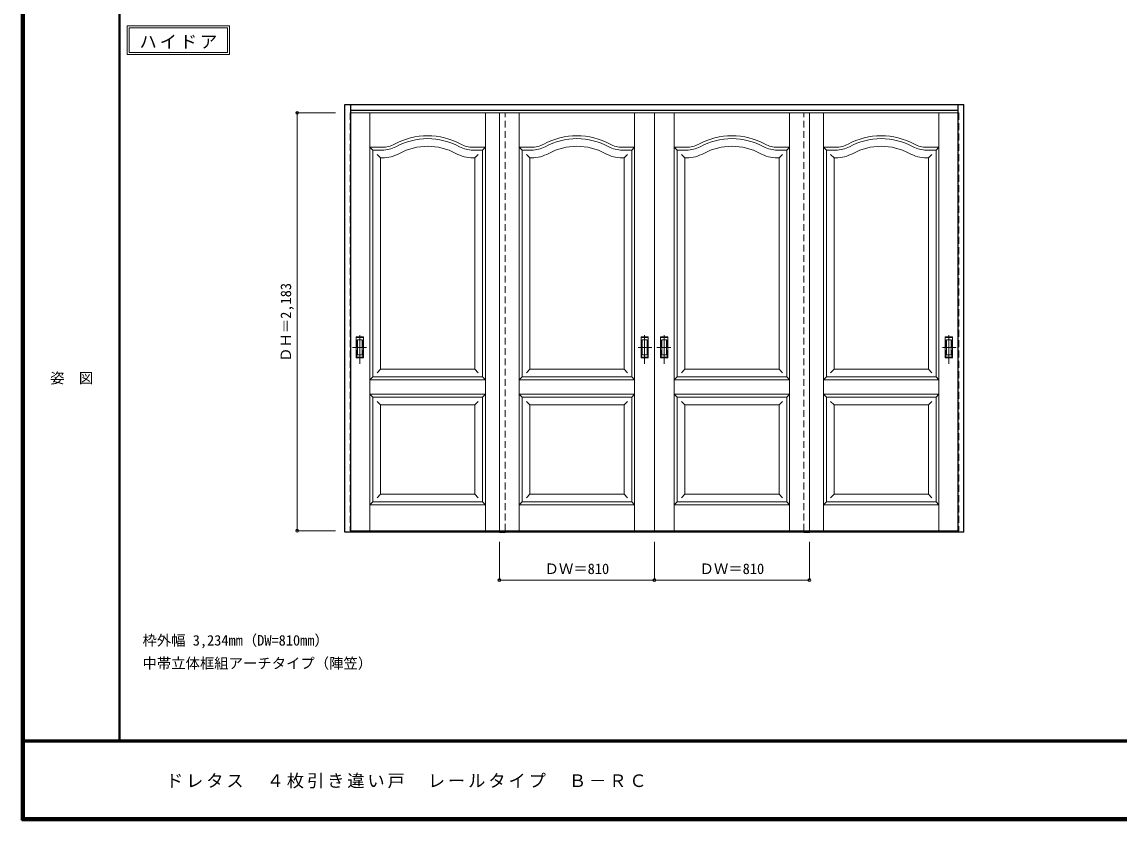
# Model space of a CAD drawing. Units: millimetres, scale not verified. Extents: x -6000 to 5700, y -4307 to 4175.
# Drawn here: x -6000 to -267, y -4205 to -36 of the extents above; entities that cross this region are included whole.
import ezdxf
from ezdxf.enums import TextEntityAlignment as Align

# ---------------------------------------------------------------- set-up
doc = ezdxf.new("R2010")
doc.units = ezdxf.units.MM
doc.header["$LTSCALE"] = 30
doc.header["$PDMODE"] = 32
doc.header["$PDSIZE"] = 15
doc.linetypes.add('CHAIN1', pattern=[8, 5, -1, 1, -1])
doc.linetypes.add('DASHED1', pattern=[1.8, 1.2, -0.6])
for name, color, linetype, lineweight in [('0-2_扉', 7, 'Continuous', 18), ('0-4_枠', 3, 'Continuous', 25), ('0-6_引手', 7, 'Continuous', 18), ('0-A_文字', 7, 'Continuous', 18), ('0-B_寸法', 7, 'Continuous', 9), ('F-1_枠', 6, 'Continuous', 40), ('F-A_文字', 7, 'Continuous', 18)]:
    doc.layers.add(name, color=color, linetype=linetype, lineweight=lineweight)
doc.styles.add('ＭＳ ゴシック', font='')
doc.styles.get('ＭＳ ゴシック').set_extended_font_data('MS Gothic')

msp = doc.modelspace()

# ---------------------------------------------------------------- linework, layer by layer
at = {"layer": '0-2_扉', "color": 4, "linetype": 'DASHED1', "lineweight": 9}
for p, q in [((-4285, -510.25), (-4285, -514.25)), ((-4285, -510.25), (-4285, -514.25)), ((-4285, -510.25), (-4285, -2693.25)), ((-4282, -510.25), (-4285, -510.25)), ((-2695, -510.25), (-2695, -514.25)), ((-2695, -510.25), (-2695, -514.25)), ((-1108, -510.25), (-1105, -510.25)), ((-1105, -510.25), (-1105, -514.25)), ((-1105, -510.25), (-1105, -514.25)), ((-1105, -510.25), (-1105, -2693.25)), ((-4282, -2693.25), (-4285, -2693.25)), ((-1108, -2693.25), (-1105, -2693.25))]:
    msp.add_line(p, q, dxfattribs=at)
at = {"layer": '0-2_扉'}
for p, q in [((-4282, -510.25), (-3475, -510.25)), ((-4181.5, -2693.25), (-4181.5, -510.25)), ((-3578.5, -2693.25), (-3578.5, -510.25)), ((-2695, -510.25), (-3505, -510.25)), ((-3401.5, -2693.25), (-3401.5, -510.25)), ((-2798.5, -2693.25), (-2798.5, -510.25)), ((-2695, -510.25), (-2695, -2693.25)), ((-2695, -510.25), (-1885, -510.25)), ((-2695, -510.25), (-2695, -2693.25)), ((-2591.5, -2693.25), (-2591.5, -510.25)), ((-1988.5, -2693.25), (-1988.5, -510.25)), ((-1108, -510.25), (-1915, -510.25)), ((-1811.5, -2693.25), (-1811.5, -510.25)), ((-1208.5, -2693.25), (-1208.5, -510.25)), ((-4166.5, -705.25), (-4181.5, -690.25)), ((-4181.5, -690.25), (-4117.49, -690.25)), ((-4166.5, -705.25), (-4117.49, -705.25)), ((-4166.5, -1890.25), (-4166.5, -705.25)), ((-4144.18, -727.57), (-4126.5, -745.25)), ((-4126.5, -745.25), (-4126.5, -745.25)), ((-4126.5, -745.25), (-4117.49, -745.25)), ((-4126.5, -1850.25), (-4126.5, -745.25)), ((-3578.5, -690.25), (-3642.51, -690.25)), ((-3593.5, -705.25), (-3642.51, -705.25)), ((-3642.51, -745.25), (-3633.5, -745.25)), ((-3615.82, -727.57), (-3633.5, -745.25)), ((-3633.5, -745.25), (-3633.5, -745.25)), ((-3633.5, -745.25), (-3633.5, -1850.25)), ((-3593.5, -705.25), (-3578.5, -690.25)), ((-3593.5, -1890.25), (-3593.5, -705.25)), ((-3386.5, -705.25), (-3401.5, -690.25)), ((-3401.5, -690.25), (-3337.49, -690.25)), ((-3386.5, -705.25), (-3337.49, -705.25)), ((-3386.5, -1890.25), (-3386.5, -705.25)), ((-3364.18, -727.57), (-3346.5, -745.25)), ((-3346.5, -745.25), (-3346.5, -745.25)), ((-3337.49, -745.25), (-3346.5, -745.25)), ((-3346.5, -745.25), (-3346.5, -1850.25)), ((-2798.5, -690.25), (-2862.51, -690.25)), ((-2813.5, -705.25), (-2862.51, -705.25)), ((-2853.5, -745.25), (-2862.51, -745.25)), ((-2835.82, -727.57), (-2853.5, -745.25)), ((-2853.5, -745.25), (-2853.5, -745.25)), ((-2853.5, -1850.25), (-2853.5, -745.25)), ((-2813.5, -705.25), (-2798.5, -690.25)), ((-2813.5, -1890.25), (-2813.5, -705.25)), ((-2576.5, -705.25), (-2591.5, -690.25)), ((-2591.5, -690.25), (-2527.49, -690.25)), ((-2576.5, -705.25), (-2527.49, -705.25)), ((-2576.5, -1890.25), (-2576.5, -705.25)), ((-2554.18, -727.57), (-2536.5, -745.25)), ((-2536.5, -745.25), (-2536.5, -745.25)), ((-2536.5, -745.25), (-2527.49, -745.25)), ((-2536.5, -1850.25), (-2536.5, -745.25)), ((-1988.5, -690.25), (-2052.51, -690.25)), ((-2003.5, -705.25), (-2052.51, -705.25)), ((-2052.51, -745.25), (-2043.5, -745.25)), ((-2025.82, -727.57), (-2043.5, -745.25)), ((-2043.5, -745.25), (-2043.5, -745.25)), ((-2043.5, -745.25), (-2043.5, -1850.25)), ((-2003.5, -705.25), (-1988.5, -690.25)), ((-2003.5, -1890.25), (-2003.5, -705.25)), ((-1796.5, -705.25), (-1811.5, -690.25)), ((-1811.5, -690.25), (-1747.49, -690.25)), ((-1796.5, -705.25), (-1747.49, -705.25)), ((-1796.5, -1890.25), (-1796.5, -705.25)), ((-1774.18, -727.57), (-1756.5, -745.25)), ((-1756.5, -745.25), (-1756.5, -745.25)), ((-1747.49, -745.25), (-1756.5, -745.25)), ((-1756.5, -745.25), (-1756.5, -1850.25)), ((-1208.5, -690.25), (-1272.51, -690.25)), ((-1223.5, -705.25), (-1272.51, -705.25)), ((-1263.5, -745.25), (-1272.51, -745.25)), ((-1245.82, -727.57), (-1263.5, -745.25)), ((-1263.5, -745.25), (-1263.5, -745.25)), ((-1263.5, -1850.25), (-1263.5, -745.25)), ((-1223.5, -705.25), (-1208.5, -690.25)), ((-1223.5, -1890.25), (-1223.5, -705.25)), ((-4166.31, -828.25), (-4166.5, -828.25)), ((-2813.69, -828.25), (-2813.5, -828.25)), ((-2576.31, -828.25), (-2576.5, -828.25)), ((-1223.69, -828.25), (-1223.5, -828.25)), ((-4181.5, -1905.25), (-4166.5, -1890.25)), ((-4166.5, -1890.25), (-3977.5, -1890.25)), ((-4126.5, -1850.25), (-4144.18, -1867.93)), ((-4126.5, -1850.25), (-4126.5, -1848.82)), ((-3633.5, -1850.25), (-4126.5, -1850.25)), ((-3593.5, -1890.25), (-4121.5, -1890.25)), ((-3633.5, -1850.25), (-3615.82, -1867.93)), ((-3593.5, -1890.25), (-3578.5, -1905.25)), ((-3386.5, -1890.25), (-3401.5, -1905.25)), ((-3386.5, -1890.25), (-2858.5, -1890.25)), ((-3346.5, -1850.25), (-3364.18, -1867.93)), ((-3346.5, -1850.25), (-2853.5, -1850.25)), ((-2813.5, -1890.25), (-3002.5, -1890.25)), ((-2853.5, -1850.25), (-2853.5, -1848.82)), ((-2853.5, -1850.25), (-2835.82, -1867.93)), ((-2798.5, -1905.25), (-2813.5, -1890.25)), ((-2591.5, -1905.25), (-2576.5, -1890.25)), ((-2576.5, -1890.25), (-2387.5, -1890.25)), ((-2536.5, -1850.25), (-2554.18, -1867.93)), ((-2536.5, -1850.25), (-2536.5, -1848.82)), ((-2043.5, -1850.25), (-2536.5, -1850.25)), ((-2003.5, -1890.25), (-2531.5, -1890.25)), ((-2043.5, -1850.25), (-2025.82, -1867.93)), ((-2003.5, -1890.25), (-1988.5, -1905.25)), ((-1796.5, -1890.25), (-1811.5, -1905.25)), ((-1796.5, -1890.25), (-1268.5, -1890.25)), ((-1756.5, -1850.25), (-1774.18, -1867.93)), ((-1756.5, -1850.25), (-1263.5, -1850.25)), ((-1223.5, -1890.25), (-1412.5, -1890.25)), ((-1263.5, -1850.25), (-1263.5, -1848.82)), ((-1263.5, -1850.25), (-1245.82, -1867.93)), ((-1208.5, -1905.25), (-1223.5, -1890.25)), ((-3578.5, -1905.25), (-4181.5, -1905.25)), ((-3401.5, -1905.25), (-2798.5, -1905.25)), ((-1988.5, -1905.25), (-2591.5, -1905.25)), ((-1811.5, -1905.25), (-1208.5, -1905.25)), ((-4181.5, -1980.25), (-4166.5, -1995.25)), ((-4181.5, -1980.25), (-3578.5, -1980.25)), ((-4166.5, -2543.25), (-4166.5, -1995.25)), ((-4166.5, -1995.25), (-3593.5, -1995.25)), ((-3593.5, -1995.25), (-3578.5, -1980.25)), ((-3593.5, -2543.25), (-3593.5, -1995.25)), ((-3386.5, -1995.25), (-3401.5, -1980.25)), ((-2798.5, -1980.25), (-3401.5, -1980.25)), ((-3386.5, -2543.25), (-3386.5, -1995.25)), ((-2813.5, -1995.25), (-3386.5, -1995.25)), ((-2798.5, -1980.25), (-2813.5, -1995.25)), ((-2813.5, -2543.25), (-2813.5, -1995.25)), ((-2591.5, -1980.25), (-2576.5, -1995.25)), ((-2591.5, -1980.25), (-1988.5, -1980.25)), ((-2576.5, -2543.25), (-2576.5, -1995.25)), ((-2576.5, -1995.25), (-2003.5, -1995.25)), ((-2003.5, -1995.25), (-1988.5, -1980.25)), ((-2003.5, -2543.25), (-2003.5, -1995.25)), ((-1796.5, -1995.25), (-1811.5, -1980.25)), ((-1208.5, -1980.25), (-1811.5, -1980.25)), ((-1796.5, -2543.25), (-1796.5, -1995.25)), ((-1223.5, -1995.25), (-1796.5, -1995.25)), ((-1208.5, -1980.25), (-1223.5, -1995.25)), ((-1223.5, -2543.25), (-1223.5, -1995.25)), ((-4126.46, -2035.25), (-4144.14, -2017.57)), ((-4126.5, -2503.25), (-4126.5, -2035.25)), ((-3633.5, -2035.25), (-4126.5, -2035.25)), ((-3633.5, -2035.25), (-3615.82, -2017.57)), ((-3633.5, -2035.25), (-3633.5, -2503.25)), ((-3346.5, -2035.25), (-3364.18, -2017.57)), ((-3346.5, -2035.25), (-3346.5, -2503.25)), ((-3346.5, -2035.25), (-2853.5, -2035.25)), ((-2853.54, -2035.25), (-2835.86, -2017.57)), ((-2853.5, -2503.25), (-2853.5, -2035.25)), ((-2536.46, -2035.25), (-2554.14, -2017.57)), ((-2536.5, -2503.25), (-2536.5, -2035.25)), ((-2043.5, -2035.25), (-2536.5, -2035.25)), ((-2043.5, -2035.25), (-2025.82, -2017.57)), ((-2043.5, -2035.25), (-2043.5, -2503.25)), ((-1756.5, -2035.25), (-1774.18, -2017.57)), ((-1756.5, -2035.25), (-1756.5, -2503.25)), ((-1756.5, -2035.25), (-1263.5, -2035.25)), ((-1263.54, -2035.25), (-1245.86, -2017.57)), ((-1263.5, -2503.25), (-1263.5, -2035.25)), ((-4126.5, -2503.25), (-4144.18, -2520.93)), ((-4126.5, -2503.25), (-4126.5, -2501.82)), ((-3633.5, -2503.25), (-4126.5, -2503.25)), ((-3633.5, -2503.25), (-3615.82, -2520.93)), ((-3346.5, -2503.25), (-3364.18, -2520.93)), ((-3346.5, -2503.25), (-2853.5, -2503.25)), ((-2853.5, -2503.25), (-2853.5, -2501.82)), ((-2853.5, -2503.25), (-2835.82, -2520.93)), ((-2536.5, -2503.25), (-2554.18, -2520.93)), ((-2536.5, -2503.25), (-2536.5, -2501.82)), ((-2043.5, -2503.25), (-2536.5, -2503.25)), ((-2043.5, -2503.25), (-2025.82, -2520.93)), ((-1756.5, -2503.25), (-1774.18, -2520.93)), ((-1756.5, -2503.25), (-1263.5, -2503.25)), ((-1263.5, -2503.25), (-1263.5, -2501.82)), ((-1263.5, -2503.25), (-1245.82, -2520.93)), ((-4166.5, -2543.25), (-4181.5, -2558.25)), ((-4181.5, -2558.25), (-3578.5, -2558.25)), ((-4166.5, -2543.25), (-3593.5, -2543.25)), ((-3593.5, -2543.25), (-3578.5, -2558.25)), ((-3386.5, -2543.25), (-3401.5, -2558.25)), ((-2798.5, -2558.25), (-3401.5, -2558.25)), ((-2813.5, -2543.25), (-3386.5, -2543.25)), ((-2813.5, -2543.25), (-2798.5, -2558.25)), ((-2576.5, -2543.25), (-2591.5, -2558.25)), ((-2591.5, -2558.25), (-1988.5, -2558.25)), ((-2576.5, -2543.25), (-2003.5, -2543.25)), ((-2003.5, -2543.25), (-1988.5, -2558.25)), ((-1796.5, -2543.25), (-1811.5, -2558.25)), ((-1208.5, -2558.25), (-1811.5, -2558.25)), ((-1223.5, -2543.25), (-1796.5, -2543.25)), ((-1223.5, -2543.25), (-1208.5, -2558.25)), ((-4282, -2693.25), (-3475, -2693.25)), ((-1108, -2693.25), (-1915, -2693.25))]:
    msp.add_line(p, q, dxfattribs=at)
for points in [[(-2695, -2693.25), (-3505, -2693.25), (-3505, -510.25)], [(-2695, -2693.25), (-1885, -2693.25), (-1885, -510.25)]]:
    msp.add_lwpolyline(points, dxfattribs=at)
for centre, radius, start, end in [((-3880, -995.25), 365, 61.6423, 118.3577), ((-3100, -995.25), 365, 61.6423, 118.3577), ((-2290, -995.25), 365, 61.6423, 118.3577), ((-1510, -995.25), 365, 61.6423, 118.3577), ((-4117.49, -555.25), 135, 270, 298.3577), ((-4117.49, -555.25), 150, 270, 298.3577), ((-3880, -995.25), 350, 61.6423, 118.3577), ((-3880, -995.25), 310, 61.6423, 118.3577), ((-3642.51, -555.25), 150, 241.6423, 270), ((-3642.51, -555.25), 135, 241.6423, 270), ((-3337.49, -555.25), 135, 270, 298.3577), ((-3337.49, -555.25), 150, 270, 298.3577), ((-3100, -995.25), 350, 61.6423, 118.3577), ((-3100, -995.25), 310, 61.6423, 118.3577), ((-2862.51, -555.25), 150, 241.6423, 270), ((-2862.51, -555.25), 135, 241.6423, 270), ((-2527.49, -555.25), 135, 270, 298.3577), ((-2527.49, -555.25), 150, 270, 298.3577), ((-2290, -995.25), 350, 61.6423, 118.3577), ((-2290, -995.25), 310, 61.6423, 118.3577), ((-2052.51, -555.25), 150, 241.6423, 270), ((-2052.51, -555.25), 135, 241.6423, 270), ((-1747.49, -555.25), 135, 270, 298.3577), ((-1747.49, -555.25), 150, 270, 298.3577), ((-1510, -995.25), 350, 61.6423, 118.3577), ((-1510, -995.25), 310, 61.6423, 118.3577), ((-1272.51, -555.25), 150, 241.6423, 270), ((-1272.51, -555.25), 135, 241.6423, 270), ((-4117.49, -555.25), 190, 270, 298.3577), ((-3642.51, -555.25), 190, 241.6423, 270), ((-3337.49, -555.25), 190, 270, 298.3577), ((-2862.51, -555.25), 190, 241.6423, 270), ((-2527.49, -555.25), 190, 270, 298.3577), ((-2052.51, -555.25), 190, 241.6423, 270), ((-1747.49, -555.25), 190, 270, 298.3577), ((-1272.51, -555.25), 190, 241.6423, 270)]:
    msp.add_arc(centre, radius, start, end, dxfattribs=at)
at = {"layer": '0-4_枠'}
for p, q in [((-4312, -2701.25), (-4312, -466.25)), ((-4312, -466.25), (-1078, -466.25)), ((-4282, -2701.25), (-4282, -466.25)), ((-4282, -496.25), (-1108, -496.25)), ((-1108, -2701.25), (-1108, -466.25)), ((-1078, -2701.25), (-1078, -466.25)), ((-4282, -2701.25), (-4312, -2701.25)), ((-1108, -2698.25), (-4282, -2698.25)), ((-1108, -2701.25), (-4282, -2701.25)), ((-3505, -2701.25), (-3475, -2701.25)), ((-1915, -2701.25), (-1885, -2701.25)), ((-1078, -2701.25), (-1108, -2701.25))]:
    msp.add_line(p, q, dxfattribs=at)
at = {"layer": '0-4_枠', "color": 4, "linetype": 'DASHED1', "lineweight": 9}
for p, q in [((-3475, -2693.25), (-3475, -510.25)), ((-1915, -2693.25), (-1915, -510.25))]:
    msp.add_line(p, q, dxfattribs=at)
at = {"layer": '0-6_引手', "linetype": 'CHAIN1'}
for p, q in [((-4234, -1820.98), (-4234, -1650.13)), ((-2746, -1820.98), (-2746, -1650.13)), ((-2644, -1820.98), (-2644, -1650.13)), ((-1156, -1820.98), (-1156, -1650.13)), ((-4272.07, -1735.75), (-4199.56, -1735.75)), ((-2707.93, -1735.75), (-2780.44, -1735.75)), ((-2682.07, -1735.75), (-2609.56, -1735.75)), ((-1117.93, -1735.75), (-1190.44, -1735.75))]:
    msp.add_line(p, q, dxfattribs=at)
at = {"layer": '0-6_引手'}
for p, q in [((-4253, -1680.75), (-4215, -1680.75)), ((-4253, -1790.75), (-4253, -1680.75)), ((-4246.5, -1696.75), (-4221.5, -1696.75)), ((-4246.5, -1774.75), (-4246.5, -1696.75)), ((-4221.5, -1774.75), (-4221.5, -1696.75)), ((-4215, -1790.75), (-4215, -1680.75)), ((-2727, -1680.75), (-2765, -1680.75)), ((-2765, -1790.75), (-2765, -1680.75)), ((-2733.5, -1696.75), (-2758.5, -1696.75)), ((-2758.5, -1774.75), (-2758.5, -1696.75)), ((-2733.5, -1774.75), (-2733.5, -1696.75)), ((-2727, -1790.75), (-2727, -1680.75)), ((-2663, -1680.75), (-2625, -1680.75)), ((-2663, -1790.75), (-2663, -1680.75)), ((-2656.5, -1696.75), (-2631.5, -1696.75)), ((-2656.5, -1774.75), (-2656.5, -1696.75)), ((-2631.5, -1774.75), (-2631.5, -1696.75)), ((-2625, -1790.75), (-2625, -1680.75)), ((-1137, -1680.75), (-1175, -1680.75)), ((-1175, -1790.75), (-1175, -1680.75)), ((-1143.5, -1696.75), (-1168.5, -1696.75)), ((-1168.5, -1774.75), (-1168.5, -1696.75)), ((-1143.5, -1774.75), (-1143.5, -1696.75)), ((-1137, -1790.75), (-1137, -1680.75)), ((-4246.5, -1774.75), (-4221.5, -1774.75)), ((-2733.5, -1774.75), (-2758.5, -1774.75)), ((-2656.5, -1774.75), (-2631.5, -1774.75)), ((-1143.5, -1774.75), (-1168.5, -1774.75)), ((-4253, -1790.75), (-4215, -1790.75)), ((-2727, -1790.75), (-2765, -1790.75)), ((-2663, -1790.75), (-2625, -1790.75)), ((-1137, -1790.75), (-1175, -1790.75))]:
    msp.add_line(p, q, dxfattribs=at)
at = {"layer": '0-6_引手', "linetype": 'DASHED1'}
for p, q in [((-4218, -1786.75), (-4218, -1684.75)), ((-2762, -1786.75), (-2762, -1684.75)), ((-2628, -1786.75), (-2628, -1684.75)), ((-1172, -1786.75), (-1172, -1684.75)), ((-4250, -1786.75), (-4218, -1786.75)), ((-2730, -1786.75), (-2762, -1786.75)), ((-2660, -1786.75), (-2628, -1786.75)), ((-1140, -1786.75), (-1172, -1786.75))]:
    msp.add_line(p, q, dxfattribs=at)
for points in [[(-4250, -1786.75), (-4250, -1684.75), (-4218, -1684.75)], [(-2730, -1786.75), (-2730, -1684.75), (-2762, -1684.75)], [(-2660, -1786.75), (-2660, -1684.75), (-2628, -1684.75)], [(-1140, -1786.75), (-1140, -1684.75), (-1172, -1684.75)]]:
    msp.add_lwpolyline(points, dxfattribs=at)
at = {"layer": '0-A_文字'}
for p, q in [((-5450, -55.5), (-5450, -205.5)), ((-5440, -65.5), (-4925.67, -65.5)), ((-4925.67, -65.5), (-4925.67, -195.5)), ((-5450, -205.5), (-4915.67, -205.5))]:
    msp.add_line(p, q, dxfattribs=at)
for points in [[(-5450, -55.5), (-4915.67, -55.5), (-4915.67, -205.5)], [(-5440, -65.5), (-5440, -195.5), (-4925.67, -195.5)]]:
    msp.add_lwpolyline(points, dxfattribs=at)
at = {"layer": '0-B_寸法', "color": 4}
for p, q in [((-4562, -510.25), (-4362, -510.25)), ((-4562, -510.25), (-4562, -2693.25)), ((-4562, -2693.25), (-4362, -2693.25)), ((-3505, -2951.25), (-3505, -2751.25)), ((-2695, -2951.25), (-2695, -2751.25)), ((-1885, -2951.25), (-1885, -2751.25)), ((-3505, -2951.25), (-1885, -2951.25))]:
    msp.add_line(p, q, dxfattribs=at)
at = {"layer": '0-B_寸法'}
for p in [(-4562, -510.25), (-4562, -2693.25), (-3505, -2951.25), (-2695, -2951.25), (-1885, -2951.25)]:
    msp.add_point(p, dxfattribs=at)
at = {"layer": 'F-1_枠'}
for p, q in [((-6000, 4175), (-6000, -4205)), ((-5995, 4175), (-5995, -4205)), ((-5990, 4175), (-5990, -4205)), ((-5490, 4175), (-5490, -3790)), ((5700, -3790), (-6000, -3790)), ((5700, -3795), (-6000, -3795)), ((5700, -4195), (-6000, -4195)), ((5700, -4200), (-6000, -4200)), ((5700, -4205), (-6000, -4205))]:
    msp.add_line(p, q, dxfattribs=at)

# ---------------------------------------------------------------- texts
at = {"layer": '0-A_文字', "style": 'ＭＳ ゴシック'}
for s, p in [('枠外幅 3,234mm（DW=810mm）', (-5370, -3310)), ('中帯立体框組アーチタイプ（陣笠）', (-5370, -3430))]:
    msp.add_text(s, height=54.99, dxfattribs=at).set_placement(p, align=Align.BOTTOM_LEFT)
at = {"layer": '0-A_文字', "insert": (-5385.34, -175.5), "char_height": 65.98, "attachment_point": 7, "style": 'ＭＳ ゴシック'}
msp.add_mtext('\\T1.17;ハイドア', dxfattribs=at)
at = {"layer": '0-B_寸法', "style": 'ＭＳ ゴシック'}
msp.add_text('ＤＨ＝2,183', height=54.99, rotation=90, dxfattribs=at).set_placement((-4577, -1811.25), align=Align.BOTTOM_LEFT)
for p in [(-3268.75, -2936.25), (-2458.75, -2936.25)]:
    msp.add_text('ＤＷ＝810', height=54.99, dxfattribs=at).set_placement(p, align=Align.BOTTOM_LEFT)
at = {"layer": 'F-A_文字', "style": 'ＭＳ ゴシック'}
msp.add_text('姿\u3000図', height=54.99, dxfattribs=at).set_placement((-5852.5, -1940.25), align=Align.BOTTOM_LEFT)
at = {"layer": 'F-A_文字', "insert": (-5247.55, -4040), "char_height": 65.98, "attachment_point": 7, "style": 'ＭＳ ゴシック'}
msp.add_mtext('\\T1.17;ドレタス\u3000４枚引き違い戸\u3000レールタイプ\u3000Ｂ－ＲＣ', dxfattribs=at)

doc.saveas('drawing.dxf')
